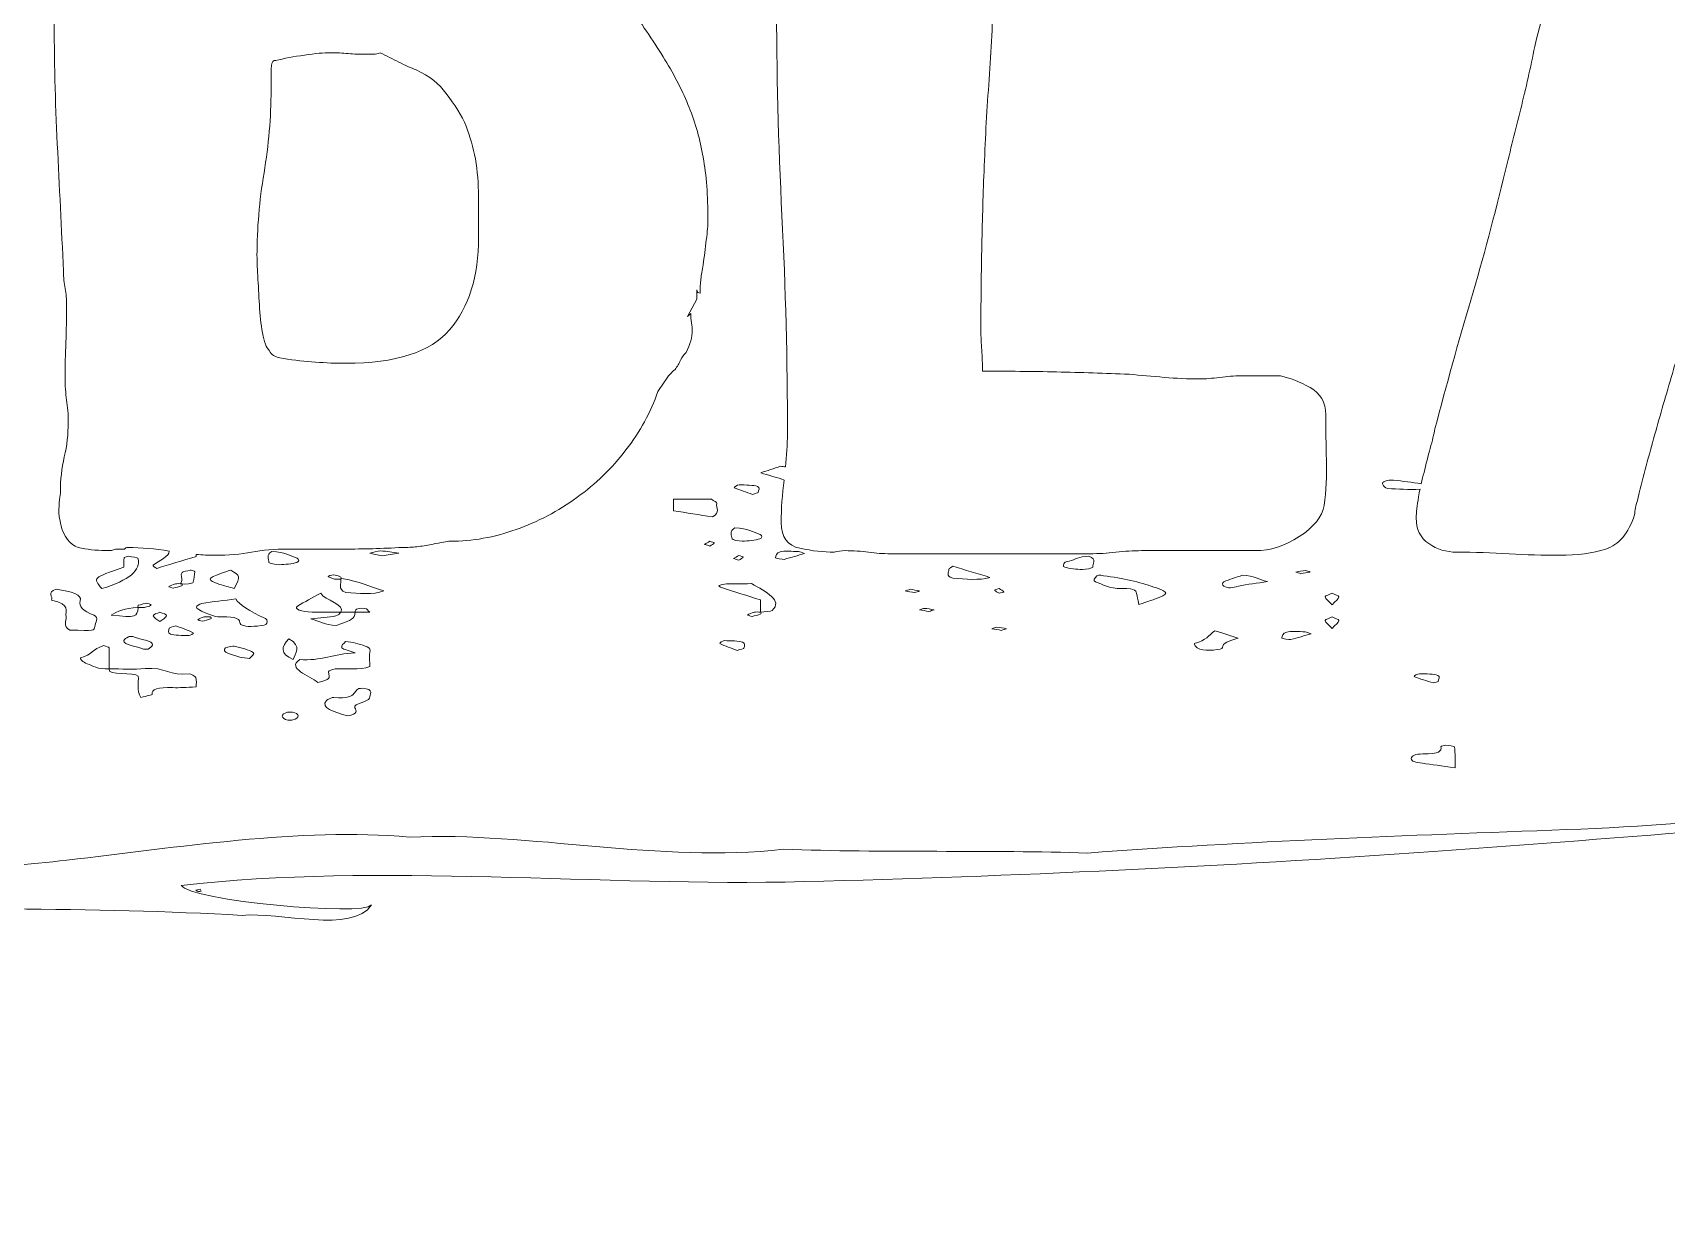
# Model space of a CAD drawing. Header units: inches. Extents: x 67 to 1013, y -929 to -151.
# Drawn here: x 271.4 to 534.1, y -473.8 to -285.7 of the extents above; entities that cross this region are included whole.
import ezdxf

# ---------------------------------------------------------------- set-up
doc = ezdxf.new("R2010")
doc.units = ezdxf.units.IN
doc.header["$MEASUREMENT"] = 0
doc.layers.add('Layer 1', color=7, linetype='Continuous')

# ---------------------------------------------------------------- blocks, each defined once
blk = doc.blocks.new('block 4')
at = {"layer": 'Layer 1', "lineweight": 0}
for points, knots in [([(1012.5, -629.96), (1011.78, -626.87), (1009, -625.78), (1007.72, -622.73), (1003.47, -612.53), (999.82, -602.16), (995.98, -591.85), (994.46, -587.78), (992.94, -583.67), (992.43, -579.44), (991.95, -575.42), (992.4, -571.38), (992.85, -567.37), (994.36, -553.92), (995.87, -540.48), (997.38, -527.04), (998.61, -516.02), (999.83, -504.79), (996.82, -493.98), (994.38, -485.2), (989.21, -476.99), (986.76, -468.2), (984.31, -459.42), (985.12, -449.28), (993.08, -442.78), (986.86, -441.22), (985.48, -433.43), (990.93, -430.6), (985.17, -433.14), (980.2, -426.06), (980.72, -420.92), (981.23, -415.78), (981.92, -408.91), (975.68, -407.18), (963.5, -403.83), (960.82, -402.1), (945.95, -403.35), (930.23, -404.68), (914.3, -404.93), (898.63, -406.33), (898.4, -406.35), (898.15, -406.37), (897.92, -406.39), (898.18, -406.67), (898.19, -406.97), (897.77, -407.33), (897.53, -407.53), (896.61, -407.88), (896.32, -407.86), (890.79, -407.46), (893.08, -409.38), (890.63, -409.31), (888.2, -409.24), (889.18, -408.28), (889.28, -407.71), (889.32, -407.45), (890, -407.26), (890.69, -407.06), (870.16, -409.03), (848.07, -411.4), (828.09, -410.04), (803.21, -410.88), (776.37, -405.82), (751.09, -408.07), (730.82, -407.48), (707.94, -407.98), (688.48, -407.47), (655.62, -409.38), (622.65, -410.27), (589.72, -411.23), (558.66, -412.13), (527.84, -415.18), (496.66, -417.37), (462.99, -419.74), (429.22, -421.35), (395.43, -422.2), (363.04, -423.02), (326.98, -419.13), (295.25, -422.81), (296.63, -425.24), (324.65, -427.84), (325.87, -425.93), (322.81, -430.62), (311.11, -427.02), (305.05, -427.63), (281.5, -426.27), (254.71, -426.52), (230.16, -426.72), (213.32, -424.58), (195.42, -426.19), (178.66, -424.55), (174.75, -422.97), (169.22, -429.65), (166.38, -425.74), (162.03, -426.11), (159.04, -427.81), (155.36, -428.85), (150.56, -430.2), (148.48, -434.78), (142.94, -435.87), (135.78, -439.18), (128.67, -441.45), (127.27, -447.88), (127.13, -449.83), (126.44, -451.3), (124.54, -453.11), (127.14, -456.8), (123.5, -497.14), (121.03, -499.45), (116.43, -509.11), (107.6, -517.24), (103.39, -527.02), (98.81, -537.63), (96.21, -549.16), (92.57, -560.02), (96.55, -560.09), (97.08, -564.42), (98.21, -567.4), (99.86, -571.75), (105.03, -574.61), (108.71, -578.13), (112.39, -581.65), (114.24, -587.53), (109.63, -590.3), (107.32, -591.69), (104.06, -591.81), (101.74, -593.18), (97.32, -595.8), (98.49, -601.15), (96.65, -605.23), (94.41, -610.21), (88.61, -613.75), (85.91, -618.62), (82.76, -624.32), (82.66, -629.52), (76.58, -634.31), (72.6, -637.82), (71.41, -641.99), (67.43, -645.04), (69.76, -645.61), (68.74, -647.95), (71.54, -648.5), (71.49, -657.58), (86.7, -655.19), (94.76, -658.1), (103.45, -660.02), (113.04, -662.9), (122.11, -662.52), (122.11, -662.52), (122.7, -663.22), (122.7, -663.22), (123.92, -664.68), (143.84, -665.11), (146.99, -665.5), (155.57, -666.57), (163.86, -667.13), (172.44, -667.79), (190.82, -669.2), (209.1, -670.89), (227.54, -671.8), (264.33, -673.61), (301.23, -673.78), (338.08, -672.98), (412.22, -671.37), (486.09, -665.79), (560.01, -661.39), (624.31, -657.56), (688.81, -654.57), (753.33, -655.83), (790.03, -656.55), (826.77, -658.64), (863.48, -657.11), (899.99, -655.58), (937.35, -651.45), (973.52, -647.1), (978.97, -646.97), (983.95, -647.41), (989.51, -647.54), (992.02, -647.09), (998.41, -652.03), (999.03, -648.37), (1002.67, -650.07), (1004.08, -646.55), (1007.87, -647.08), (1004.65, -642.86), (1011.05, -641.49), (1012.43, -638.11), (1010.37, -635.39), (1013.01, -632.17), (1012.5, -629.96)], [0, 0, 0, 0, 1, 1, 1, 2, 2, 2, 3, 3, 3, 4, 4, 4, 5, 5, 5, 6, 6, 6, 7, 7, 7, 8, 8, 8, 9, 9, 9, 10, 10, 10, 11, 11, 11, 12, 12, 12, 13, 13, 13, 14, 14, 14, 15, 15, 15, 16, 16, 16, 17, 17, 17, 18, 18, 18, 19, 19, 19, 20, 20, 20, 21, 21, 21, 22, 22, 22, 23, 23, 23, 24, 24, 24, 25, 25, 25, 26, 26, 26, 27, 27, 27, 28, 28, 28, 29, 29, 29, 30, 30, 30, 31, 31, 31, 32, 32, 32, 33, 33, 33, 34, 34, 34, 35, 35, 35, 36, 36, 36, 37, 37, 37, 38, 38, 38, 39, 39, 39, 40, 40, 40, 41, 41, 41, 42, 42, 42, 43, 43, 43, 44, 44, 44, 45, 45, 45, 46, 46, 46, 47, 47, 47, 48, 48, 48, 49, 49, 49, 50, 50, 50, 51, 51, 51, 52, 52, 52, 53, 53, 53, 54, 54, 54, 55, 55, 55, 56, 56, 56, 57, 57, 57, 58, 58, 58, 59, 59, 59, 60, 60, 60, 61, 61, 61, 62, 62, 62, 63, 63, 63, 63]), ([(297.61, -423.58), (297.75, -423.54), (297.9, -423.51), (298.31, -423.4), (298.34, -423.46), (298.41, -423.59), (298.49, -423.72), (298.13, -423.89), (297.88, -423.79), (297.61, -423.58)], [0, 0, 0, 0, 1, 1, 1, 2, 2, 2, 3, 3, 3, 3])]:
    blk.add_open_spline(points, degree=3, knots=knots, dxfattribs=at)
blk = doc.blocks.new('block 5')
at = {"layer": 'Layer 1', "lineweight": 0}
for points, knots in [([(922.82, -176.57), (922.86, -167.49), (910.98, -169.88), (904.68, -166.97), (897.9, -165.05), (890.41, -162.17), (883.32, -162.55), (883.32, -162.55), (882.87, -161.85), (882.87, -161.85), (881.91, -160.38), (866.35, -159.96), (863.89, -159.57), (857.2, -158.5), (850.72, -157.94), (844.02, -157.28), (829.67, -155.87), (815.39, -154.18), (800.99, -153.27), (772.25, -151.46), (743.44, -151.28), (714.66, -152.09), (691.28, -152.74), (667.94, -154.05), (644.62, -155.66), (646.28, -155.84), (647.06, -156.32), (648.08, -156.67), (648.45, -156.8), (648.43, -157.26), (648.06, -157.37), (647.3, -157.57), (646.2, -157.71), (645.2, -157.74), (644.67, -157.76), (643.56, -157.5), (643.57, -157.37), (643.57, -156.83), (643.1, -156.25), (643.86, -155.71), (609.66, -158.07), (575.51, -161.07), (541.34, -163.68), (491.12, -167.51), (440.75, -170.49), (390.36, -169.23), (361.7, -168.52), (333.01, -166.43), (304.34, -167.96), (275.82, -169.48), (246.65, -173.62), (218.4, -177.96), (214.14, -178.09), (210.26, -177.66), (205.91, -177.53), (203.95, -177.97), (198.96, -173.04), (198.48, -176.7), (195.63, -175), (194.53, -178.52), (191.58, -177.99), (194.09, -182.21), (189.09, -183.58), (188.02, -186.96), (189.62, -189.68), (187.56, -192.9), (187.96, -195.11), (188.52, -198.19), (190.69, -199.29), (191.69, -202.34), (195.01, -212.53), (197.86, -222.91), (200.86, -233.21), (201.33, -234.85), (201.8, -236.49), (202.22, -238.14), (203.21, -237.74), (204.2, -237.33), (205.28, -236.89), (207.37, -237.82), (206.35, -238.59), (206.72, -239.47), (205.58, -239.19), (204.69, -238.99), (203.87, -238.77), (203.33, -238.63), (202.85, -238.45), (202.25, -238.25), (202.87, -240.68), (203.4, -243.13), (203.63, -245.63), (204, -249.64), (203.65, -253.69), (203.3, -257.7), (202.12, -271.14), (200.95, -284.59), (199.77, -298.03), (198.81, -309.05), (197.85, -320.27), (200.2, -331.08), (202.11, -339.87), (206.15, -348.08), (208.06, -356.87), (209.97, -365.65), (209.34, -375.79), (203.12, -382.28), (207.98, -383.85), (209.06, -391.64), (204.81, -394.47), (209.3, -391.93), (213.18, -399.01), (212.78, -404.15), (212.38, -409.29), (211.84, -416.16), (216.71, -417.88), (226.23, -421.24), (228.32, -422.97), (239.93, -421.72), (252.21, -420.39), (264.65, -420.13), (276.89, -418.74), (294.6, -416.73), (314.34, -413.49), (331.98, -415.03), (351.41, -414.19), (372.37, -419.25), (392.11, -416.99), (407.94, -417.58), (425.81, -417.09), (441.01, -417.6), (466.67, -415.69), (492.42, -414.79), (518.13, -413.84), (542.39, -412.94), (566.46, -409.89), (590.81, -407.7), (617.11, -405.33), (643.48, -403.72), (669.87, -402.87), (695.17, -402.05), (723.33, -405.94), (748.11, -402.26), (747.03, -399.83), (725.15, -397.22), (724.2, -399.13), (726.58, -394.45), (735.72, -398.04), (740.45, -397.44), (758.84, -398.8), (779.77, -398.55), (798.94, -398.35), (812.09, -400.49), (826.07, -398.88), (839.16, -400.52), (842.21, -402.1), (846.53, -395.42), (848.75, -399.33), (852.15, -398.96), (854.49, -397.25), (857.36, -396.22), (861.1, -394.86), (862.73, -390.29), (867.06, -389.2), (872.65, -385.89), (878.2, -383.61), (879.3, -377.19), (879.4, -375.23), (879.95, -373.76), (881.43, -371.96), (879.4, -368.27), (882.24, -327.93), (884.17, -325.62), (887.76, -315.96), (894.66, -307.83), (897.95, -298.04), (901.52, -287.43), (903.56, -275.91), (906.39, -265.05), (903.29, -264.98), (902.87, -260.65), (901.99, -257.67), (900.7, -253.31), (896.66, -250.46), (893.79, -246.94), (890.92, -243.42), (889.47, -237.54), (893.07, -234.76), (894.88, -233.37), (897.42, -233.26), (899.23, -231.89), (902.69, -229.27), (901.77, -223.92), (903.21, -219.83), (904.96, -214.85), (909.49, -211.32), (911.59, -206.44), (914.05, -200.74), (914.14, -195.54), (918.88, -190.76), (921.99, -187.25), (922.92, -183.08), (926.03, -180.02), (924.21, -179.45), (925, -177.12), (922.82, -176.57)], [0, 0, 0, 0, 1, 1, 1, 2, 2, 2, 3, 3, 3, 4, 4, 4, 5, 5, 5, 6, 6, 6, 7, 7, 7, 8, 8, 8, 9, 9, 9, 10, 10, 10, 11, 11, 11, 12, 12, 12, 13, 13, 13, 14, 14, 14, 15, 15, 15, 16, 16, 16, 17, 17, 17, 18, 18, 18, 19, 19, 19, 20, 20, 20, 21, 21, 21, 22, 22, 22, 23, 23, 23, 24, 24, 24, 25, 25, 25, 26, 26, 26, 27, 27, 27, 28, 28, 28, 29, 29, 29, 30, 30, 30, 31, 31, 31, 32, 32, 32, 33, 33, 33, 34, 34, 34, 35, 35, 35, 36, 36, 36, 37, 37, 37, 38, 38, 38, 39, 39, 39, 40, 40, 40, 41, 41, 41, 42, 42, 42, 43, 43, 43, 44, 44, 44, 45, 45, 45, 46, 46, 46, 47, 47, 47, 48, 48, 48, 49, 49, 49, 50, 50, 50, 51, 51, 51, 52, 52, 52, 53, 53, 53, 54, 54, 54, 55, 55, 55, 56, 56, 56, 57, 57, 57, 58, 58, 58, 59, 59, 59, 60, 60, 60, 61, 61, 61, 62, 62, 62, 63, 63, 63, 64, 64, 64, 65, 65, 65, 66, 66, 66, 67, 67, 67, 68, 68, 68, 68]), ([(372.95, -341.87), (372.95, -341.87), (371.94, -343.38), (371.94, -343.38), (370.77, -346.73), (369.06, -349.86), (366.8, -352.79), (364.54, -355.72), (361.91, -358.27), (358.89, -360.44), (355.88, -362.62), (352.62, -364.34), (349.11, -365.59), (345.6, -366.84), (342.08, -367.47), (338.57, -367.47), (338.23, -367.47), (337.86, -367.51), (337.44, -367.6), (337.02, -367.68), (336.39, -367.81), (335.56, -367.97), (334.72, -368.14), (333.93, -368.27), (333.17, -368.35), (332.42, -368.44), (331.62, -368.47), (330.79, -368.47), (327.61, -368.64), (324.51, -368.73), (321.5, -368.73), (321.5, -368.73), (312.47, -368.73), (312.47, -368.73), (310.29, -368.73), (308.33, -368.9), (306.57, -369.23), (304.81, -369.56), (302.85, -369.73), (300.68, -369.73), (299.67, -369.73), (298.66, -369.67), (297.65, -369.59), (297.65, -369.71), (297.66, -369.84), (297.66, -369.93), (295.39, -370.61), (293.32, -371.23), (291.35, -371.83), (291.21, -371.71), (290.56, -371.45), (290.74, -371.31), (291.66, -370.56), (293.43, -369.91), (293.31, -369.06), (291.08, -368.68), (288.85, -368.47), (286.62, -368.47), (286.45, -368.47), (286.28, -368.56), (286.12, -368.73), (286.12, -368.73), (285.11, -368.73), (285.11, -368.73), (284.78, -368.73), (284.53, -368.77), (284.36, -368.85), (284.19, -368.94), (283.94, -368.98), (283.61, -368.98), (282.11, -368.98), (280.64, -368.85), (279.22, -368.6), (277.79, -368.35), (276.75, -367.31), (276.08, -365.46), (275.74, -364.13), (275.58, -363.29), (275.58, -362.95), (275.58, -362.12), (275.62, -361.41), (275.7, -360.82), (275.79, -360.24), (275.83, -359.78), (275.83, -359.44), (275.83, -357.6), (276.04, -355.76), (276.46, -353.92), (276.87, -352.08), (277.09, -350.24), (277.09, -348.4), (277.09, -347.06), (277, -345.85), (276.83, -344.76), (276.67, -343.68), (276.58, -342.46), (276.58, -341.12), (276.58, -339.28), (276.62, -337.4), (276.71, -335.48), (276.79, -333.55), (276.83, -331.59), (276.83, -329.58), (276.83, -328.57), (276.75, -327.66), (276.58, -326.82), (276.41, -325.98), (276.33, -325.06), (276.33, -324.06), (276, -317.2), (275.66, -310.38), (275.33, -303.61), (274.99, -296.83), (274.83, -289.93), (274.83, -282.9), (274.83, -278.55), (274.99, -274.2), (275.33, -269.85), (275.66, -265.5), (275.91, -261.16), (276.08, -256.8), (276.25, -251.78), (276.29, -246.72), (276.21, -241.62), (276.12, -236.52), (276.08, -231.46), (276.08, -226.44), (276.08, -223.76), (276.12, -221.09), (276.21, -218.41), (276.29, -215.73), (276.33, -213.05), (276.33, -210.38), (276.33, -208.87), (276.12, -207.49), (275.7, -206.24), (275.29, -204.98), (275.08, -203.69), (275.08, -202.35), (275.08, -202.35), (275.08, -200.59), (275.08, -200.59), (275.08, -199.92), (275.16, -199.33), (275.33, -198.83), (275.33, -197.16), (275.62, -195.66), (276.21, -194.32), (276.79, -192.98), (278, -192.06), (279.85, -191.56), (281.18, -190.89), (282.27, -190.55), (283.11, -190.55), (284.11, -190.22), (285.11, -190.05), (286.12, -190.05), (286.12, -190.05), (288.63, -190.05), (288.63, -190.05), (291.98, -190.05), (295.4, -190.3), (298.92, -190.8), (299.08, -190.8), (299.25, -190.85), (299.42, -190.93), (299.59, -191.01), (299.75, -191.05), (299.92, -191.05), (302.09, -190.55), (304.23, -190.22), (306.32, -190.05), (308.41, -189.88), (310.55, -189.8), (312.72, -189.8), (315.06, -189.8), (317.78, -189.84), (320.88, -189.92), (322.49, -189.97), (324.19, -190.1), (325.85, -190.19), (325.84, -190.18), (325.82, -190.17), (325.82, -190.16), (325.38, -189.57), (327.49, -189.32), (327.72, -188.92), (327.91, -188.59), (326.46, -188.16), (325.81, -187.76), (325.65, -187.66), (325.62, -187.45), (325.82, -187.39), (326.23, -187.26), (327.13, -187.07), (327.31, -187.12), (331.07, -188.08), (331.81, -188.97), (328.58, -190.23), (328.5, -190.26), (328.4, -190.29), (328.31, -190.32), (329.02, -190.36), (329.69, -190.37), (330.41, -190.43), (333.67, -190.68), (336.81, -191.05), (339.82, -191.56), (340.69, -191.7), (341.5, -191.86), (342.28, -192.03), (342.85, -191.63), (343.94, -191.27), (345.01, -190.97), (346.34, -190.59), (347.74, -190.68), (348.94, -191.1), (349.73, -191.38), (350.57, -191.64), (351.36, -191.9), (350.62, -192.16), (349.87, -192.42), (349.17, -192.67), (349.9, -192.95), (350.58, -193.21), (351.58, -193.59), (350.15, -193.68), (348.84, -193.9), (348.1, -193.77), (347.86, -193.73), (347.65, -193.67), (347.42, -193.61), (347.9, -193.93), (348.38, -194.25), (348.86, -194.57), (349.36, -194.9), (349.94, -195.24), (350.61, -195.57), (350.95, -195.91), (351.37, -196.24), (351.87, -196.58), (352.37, -196.91), (352.79, -197.24), (353.12, -197.58), (356.13, -199.59), (358.68, -201.59), (360.78, -203.6), (362.87, -205.61), (364.75, -208.29), (366.42, -211.63), (366.42, -212.13), (366.59, -212.72), (366.93, -213.39), (367.76, -215.4), (368.72, -217.36), (369.81, -219.29), (370.9, -221.21), (371.78, -223.09), (372.45, -224.93), (375.12, -232.29), (376.46, -239.82), (376.46, -247.52), (376.46, -252.87), (375.33, -258.14), (373.07, -263.33), (370.82, -268.51), (367.93, -273.36), (364.42, -277.88), (364.42, -277.88), (367.43, -281.65), (367.43, -281.65), (369.6, -284.66), (371.48, -287.46), (373.07, -290.05), (374.66, -292.65), (375.96, -295.2), (376.96, -297.71), (377.97, -300.22), (378.72, -302.89), (379.22, -305.74), (379.72, -308.58), (379.98, -311.93), (379.98, -315.78), (379.98, -316.61), (379.89, -317.7), (379.72, -319.04), (379.55, -320.38), (379.39, -321.72), (379.22, -323.05), (379.05, -323.89), (378.93, -324.65), (378.85, -325.31), (378.76, -325.98), (378.72, -326.74), (378.72, -327.57), (378.38, -327.57), (378.22, -327.41), (378.22, -327.07), (378.22, -327.07), (378.22, -328.57), (378.22, -328.57), (378.22, -328.57), (376.71, -331.33), (376.71, -331.33), (376.71, -331.33), (377.21, -330.83), (377.21, -330.83), (377.21, -331.33), (377.25, -331.84), (377.34, -332.34), (377.42, -332.84), (377.46, -333.26), (377.46, -333.59), (377.46, -334.6), (377.13, -335.77), (376.46, -337.11), (376.13, -337.44), (375.83, -337.86), (375.58, -338.36), (375.33, -338.86), (375.04, -339.37), (374.7, -339.87), (374.2, -340.2), (373.61, -340.87), (372.95, -341.87)], [0, 0, 0, 0, 1, 1, 1, 2, 2, 2, 3, 3, 3, 4, 4, 4, 5, 5, 5, 6, 6, 6, 7, 7, 7, 8, 8, 8, 9, 9, 9, 10, 10, 10, 11, 11, 11, 12, 12, 12, 13, 13, 13, 14, 14, 14, 15, 15, 15, 16, 16, 16, 17, 17, 17, 18, 18, 18, 19, 19, 19, 20, 20, 20, 21, 21, 21, 22, 22, 22, 23, 23, 23, 24, 24, 24, 25, 25, 25, 26, 26, 26, 27, 27, 27, 28, 28, 28, 29, 29, 29, 30, 30, 30, 31, 31, 31, 32, 32, 32, 33, 33, 33, 34, 34, 34, 35, 35, 35, 36, 36, 36, 37, 37, 37, 38, 38, 38, 39, 39, 39, 40, 40, 40, 41, 41, 41, 42, 42, 42, 43, 43, 43, 44, 44, 44, 45, 45, 45, 46, 46, 46, 47, 47, 47, 48, 48, 48, 49, 49, 49, 50, 50, 50, 51, 51, 51, 52, 52, 52, 53, 53, 53, 54, 54, 54, 55, 55, 55, 56, 56, 56, 57, 57, 57, 58, 58, 58, 59, 59, 59, 60, 60, 60, 61, 61, 61, 62, 62, 62, 63, 63, 63, 64, 64, 64, 65, 65, 65, 66, 66, 66, 67, 67, 67, 68, 68, 68, 69, 69, 69, 70, 70, 70, 71, 71, 71, 72, 72, 72, 73, 73, 73, 74, 74, 74, 75, 75, 75, 76, 76, 76, 77, 77, 77, 78, 78, 78, 79, 79, 79, 80, 80, 80, 81, 81, 81, 82, 82, 82, 83, 83, 83, 84, 84, 84, 85, 85, 85, 86, 86, 86, 87, 87, 87, 88, 88, 88, 89, 89, 89, 90, 90, 90, 91, 91, 91, 92, 92, 92, 93, 93, 93, 94, 94, 94, 95, 95, 95, 96, 96, 96, 97, 97, 97, 98, 98, 98, 99, 99, 99, 100, 100, 100, 101, 101, 101, 102, 102, 102, 103, 103, 103, 104, 104, 104, 105, 105, 105, 106, 106, 106, 107, 107, 107, 108, 108, 108, 108]), ([(475.08, -366.72), (472.74, -368.23), (470.4, -368.98), (468.06, -368.98), (468.06, -368.98), (449.74, -368.98), (449.74, -368.98), (448.4, -368.98), (447.01, -369.06), (445.6, -369.23), (444.17, -369.4), (442.79, -369.48), (441.46, -369.48), (441.46, -369.48), (409.34, -369.48), (409.34, -369.48), (408.16, -369.48), (406.99, -369.4), (405.82, -369.23), (404.65, -369.06), (403.39, -368.98), (402.06, -368.98), (401.39, -368.98), (400.8, -369.06), (400.3, -369.23), (398.63, -369.23), (396.79, -369.02), (394.78, -368.6), (392.77, -368.19), (391.77, -366.81), (391.77, -364.46), (391.77, -362.23), (391.93, -359.96), (392.23, -357.65), (391.29, -357.23), (389.65, -356.86), (388.48, -356.46), (389.53, -356.12), (390.6, -355.77), (391.68, -355.41), (391.98, -355.44), (392.21, -355.49), (392.46, -355.53), (392.65, -353.72), (392.77, -351.92), (392.77, -350.16), (392.77, -338.45), (392.48, -326.78), (391.89, -315.15), (391.3, -303.52), (391.01, -291.85), (391.01, -280.14), (391.01, -276.29), (391.18, -272.4), (391.52, -268.47), (391.85, -264.54), (392.02, -260.57), (392.02, -256.55), (392.02, -253.88), (391.98, -251.24), (391.89, -248.65), (391.81, -246.05), (391.77, -243.42), (391.77, -240.74), (391.77, -235.39), (391.89, -230.12), (392.14, -224.93), (392.39, -219.75), (392.52, -214.56), (392.52, -209.37), (392.52, -209.37), (392.52, -208.37), (392.52, -208.37), (392.35, -208.2), (392.27, -208.04), (392.27, -207.87), (392.27, -207.7), (392.18, -207.45), (392.02, -207.11), (392.02, -206.61), (391.85, -206.03), (391.52, -205.36), (391.52, -205.36), (391.52, -203.35), (391.52, -203.35), (391.52, -202.01), (391.56, -200.8), (391.64, -199.71), (391.73, -198.63), (391.77, -197.41), (391.77, -196.07), (391.77, -194.06), (393.52, -192.56), (397.04, -191.56), (397.87, -191.22), (398.75, -191.01), (399.67, -190.93), (400.59, -190.85), (401.47, -190.72), (402.31, -190.55), (404.15, -190.39), (405.86, -190.3), (407.45, -190.3), (407.45, -190.3), (410.59, -190.3), (410.59, -190.3), (412.09, -190.3), (413.56, -190.34), (414.98, -190.43), (416.4, -190.51), (417.87, -190.55), (419.37, -190.55), (422.72, -190.55), (424.81, -191.22), (425.65, -192.56), (426.48, -193.9), (426.9, -195.24), (426.9, -196.58), (426.9, -198.58), (426.81, -200.63), (426.65, -202.72), (426.49, -204.7), (426.42, -206.72), (426.41, -208.77), (426.94, -208.78), (427.48, -208.8), (427.99, -208.8), (427.49, -209.06), (427.16, -209.43), (426.45, -209.53), (426.44, -209.53), (426.42, -209.53), (426.41, -209.53), (426.42, -210.57), (426.45, -211.6), (426.52, -212.63), (426.61, -213.81), (426.65, -215.06), (426.65, -216.4), (426.65, -216.4), (426.65, -257.31), (426.65, -257.31), (426.65, -258.98), (426.56, -260.65), (426.4, -262.32), (426.23, -264), (426.15, -265.67), (426.15, -267.34), (425.98, -269.69), (425.94, -271.86), (426.02, -273.87), (426.11, -275.88), (426.06, -277.88), (425.9, -279.89), (425.73, -284.75), (425.48, -289.47), (425.15, -294.07), (424.81, -298.67), (424.56, -303.32), (424.39, -308), (424.22, -312.18), (424.1, -316.4), (424.02, -320.67), (423.93, -324.94), (423.89, -329.24), (423.89, -333.59), (423.89, -334.6), (423.93, -335.64), (424.02, -336.73), (424.1, -337.82), (424.14, -338.95), (424.14, -340.12), (428.16, -340.12), (432.13, -340.16), (436.06, -340.24), (439.99, -340.33), (443.88, -340.46), (447.73, -340.62), (449.57, -340.79), (451.45, -340.96), (453.38, -341.12), (455.3, -341.29), (457.18, -341.37), (459.02, -341.37), (460.03, -341.37), (461.11, -341.29), (462.29, -341.12), (463.45, -340.96), (464.62, -340.87), (465.8, -340.87), (465.8, -340.87), (472.07, -340.87), (472.07, -340.87), (473.58, -341.21), (475.17, -341.83), (476.84, -342.75), (478.51, -343.68), (479.35, -345.14), (479.35, -347.14), (479.35, -349.49), (479.39, -351.91), (479.47, -354.42), (479.56, -356.93), (479.43, -359.36), (479.1, -361.7), (478.76, -363.54), (477.42, -365.21), (475.08, -366.72)], [0, 0, 0, 0, 1, 1, 1, 2, 2, 2, 3, 3, 3, 4, 4, 4, 5, 5, 5, 6, 6, 6, 7, 7, 7, 8, 8, 8, 9, 9, 9, 10, 10, 10, 11, 11, 11, 12, 12, 12, 13, 13, 13, 14, 14, 14, 15, 15, 15, 16, 16, 16, 17, 17, 17, 18, 18, 18, 19, 19, 19, 20, 20, 20, 21, 21, 21, 22, 22, 22, 23, 23, 23, 24, 24, 24, 25, 25, 25, 26, 26, 26, 27, 27, 27, 28, 28, 28, 29, 29, 29, 30, 30, 30, 31, 31, 31, 32, 32, 32, 33, 33, 33, 34, 34, 34, 35, 35, 35, 36, 36, 36, 37, 37, 37, 38, 38, 38, 39, 39, 39, 40, 40, 40, 41, 41, 41, 42, 42, 42, 43, 43, 43, 44, 44, 44, 45, 45, 45, 46, 46, 46, 47, 47, 47, 48, 48, 48, 49, 49, 49, 50, 50, 50, 51, 51, 51, 52, 52, 52, 53, 53, 53, 54, 54, 54, 55, 55, 55, 56, 56, 56, 57, 57, 57, 58, 58, 58, 59, 59, 59, 60, 60, 60, 61, 61, 61, 62, 62, 62, 63, 63, 63, 64, 64, 64, 65, 65, 65, 66, 66, 66, 67, 67, 67, 68, 68, 68, 69, 69, 69, 69]), ([(609.84, -368.1), (607.83, -368.69), (606.24, -368.98), (605.07, -368.98), (601.89, -368.98), (598.76, -369.02), (595.66, -369.1), (592.56, -369.19), (589.43, -369.23), (586.25, -369.23), (584.08, -369.23), (582.07, -368.31), (580.23, -366.47), (579.22, -365.13), (578.43, -363.83), (577.85, -362.58), (577.26, -361.32), (576.72, -359.94), (576.22, -358.44), (575.88, -358.1), (575.71, -357.6), (575.71, -356.93), (575.71, -356.27), (575.62, -355.76), (575.46, -355.43), (575.46, -354.76), (575.37, -354.17), (575.21, -353.67), (575.21, -353.67), (571.7, -341.37), (571.7, -341.37), (571.7, -341.04), (571.61, -340.49), (571.44, -339.74), (571.28, -338.99), (571.03, -338.2), (570.69, -337.36), (570.52, -337.36), (570.44, -337.19), (570.44, -336.86), (564.92, -337.02), (559.4, -337.11), (553.88, -337.11), (548.36, -337.11), (542.84, -337.27), (537.32, -337.61), (536.82, -337.78), (536.39, -337.86), (536.06, -337.86), (535.89, -338.03), (535.81, -338.2), (535.81, -338.36), (535.47, -339.03), (535.31, -339.53), (535.31, -339.87), (534.3, -343.22), (533.34, -346.52), (532.42, -349.78), (531.5, -353.04), (530.62, -356.35), (529.79, -359.69), (529.79, -359.69), (529.54, -360.7), (529.54, -360.7), (529.2, -361.7), (529.04, -362.54), (529.04, -363.21), (528.03, -366.22), (526.48, -368.06), (524.39, -368.73), (522.3, -369.4), (519.83, -369.73), (516.99, -369.73), (514.31, -369.73), (511.59, -369.65), (508.83, -369.48), (506.07, -369.31), (503.27, -369.23), (500.43, -369.23), (498.75, -369.23), (497.25, -368.77), (495.91, -367.85), (494.57, -366.93), (493.9, -365.55), (493.9, -363.71), (493.9, -362.87), (494.03, -361.74), (494.28, -360.32), (494.35, -359.9), (494.44, -359.51), (494.52, -359.11), (492.72, -359.18), (491, -359.11), (489.29, -358.98), (488.9, -358.94), (488.68, -358.58), (488.53, -358.36), (488.2, -357.9), (489.32, -357.55), (490.27, -357.65), (491.76, -357.8), (493.21, -358), (494.7, -358.22), (494.84, -357.59), (494.99, -356.99), (495.16, -356.43), (495.49, -355.09), (495.82, -353.79), (496.16, -352.54), (496.49, -351.29), (496.75, -350.24), (496.91, -349.4), (498.75, -342.38), (500.68, -335.48), (502.69, -328.7), (504.69, -321.92), (506.53, -315.02), (508.21, -308), (509.04, -304.65), (509.88, -301.31), (510.71, -297.96), (511.55, -294.61), (512.3, -291.27), (512.97, -287.92), (515.65, -277.05), (518.49, -266.26), (521.51, -255.55), (524.52, -244.84), (527.44, -234.13), (530.29, -223.42), (530.96, -221.09), (531.88, -218.57), (533.05, -215.9), (534.06, -212.55), (535.02, -209.29), (535.94, -206.11), (536.85, -202.93), (537.82, -199.67), (538.82, -196.32), (539.32, -194.65), (540.24, -193.4), (541.58, -192.56), (542.92, -191.72), (544.34, -191.14), (545.85, -190.8), (547.19, -190.47), (548.52, -190.3), (549.86, -190.3), (549.86, -190.3), (553.13, -190.3), (553.13, -190.3), (555.97, -190.3), (559.06, -190.72), (562.41, -191.56), (565.92, -191.89), (568.1, -192.43), (568.94, -193.19), (569.77, -193.94), (570.52, -195.49), (571.2, -197.83), (571.36, -198.67), (571.53, -199.33), (571.7, -199.84), (571.86, -200.34), (572.11, -201.01), (572.45, -201.84), (573.12, -203.69), (573.53, -205.28), (573.7, -206.61), (573.7, -208.96), (573.87, -211.05), (574.21, -212.89), (574.54, -214.73), (574.96, -216.82), (575.46, -219.16), (576.13, -221.5), (576.8, -223.8), (577.47, -226.06), (578.14, -228.32), (578.64, -230.12), (578.97, -231.46), (579.81, -235.31), (580.61, -239.15), (581.36, -243), (582.11, -246.85), (582.99, -250.61), (583.99, -254.29), (584.83, -258.14), (585.79, -261.86), (586.88, -265.46), (587.97, -269.06), (589.01, -272.78), (590.02, -276.63), (591.35, -281.98), (592.78, -287.34), (594.28, -292.69), (595.79, -298.04), (597.29, -303.48), (598.8, -309), (599.47, -312.18), (600.18, -315.32), (600.93, -318.41), (601.69, -321.51), (602.56, -324.65), (603.57, -327.82), (604.07, -330), (604.65, -332.09), (605.32, -334.09), (605.99, -336.1), (606.66, -338.2), (607.33, -340.37), (608.17, -343.22), (608.92, -346.1), (609.59, -349.03), (610.26, -351.96), (611.01, -354.92), (611.85, -357.94), (611.85, -358.44), (612.01, -359.19), (612.35, -360.19), (612.52, -360.86), (612.64, -361.45), (612.73, -361.95), (612.81, -362.45), (612.85, -363.04), (612.85, -363.71), (612.85, -366.05), (611.85, -367.51), (609.84, -368.1)], [0, 0, 0, 0, 1, 1, 1, 2, 2, 2, 3, 3, 3, 4, 4, 4, 5, 5, 5, 6, 6, 6, 7, 7, 7, 8, 8, 8, 9, 9, 9, 10, 10, 10, 11, 11, 11, 12, 12, 12, 13, 13, 13, 14, 14, 14, 15, 15, 15, 16, 16, 16, 17, 17, 17, 18, 18, 18, 19, 19, 19, 20, 20, 20, 21, 21, 21, 22, 22, 22, 23, 23, 23, 24, 24, 24, 25, 25, 25, 26, 26, 26, 27, 27, 27, 28, 28, 28, 29, 29, 29, 30, 30, 30, 31, 31, 31, 32, 32, 32, 33, 33, 33, 34, 34, 34, 35, 35, 35, 36, 36, 36, 37, 37, 37, 38, 38, 38, 39, 39, 39, 40, 40, 40, 41, 41, 41, 42, 42, 42, 43, 43, 43, 44, 44, 44, 45, 45, 45, 46, 46, 46, 47, 47, 47, 48, 48, 48, 49, 49, 49, 50, 50, 50, 51, 51, 51, 52, 52, 52, 53, 53, 53, 54, 54, 54, 55, 55, 55, 56, 56, 56, 57, 57, 57, 58, 58, 58, 59, 59, 59, 60, 60, 60, 61, 61, 61, 62, 62, 62, 63, 63, 63, 64, 64, 64, 65, 65, 65, 66, 66, 66, 67, 67, 67, 68, 68, 68, 69, 69, 69, 70, 70, 70, 71, 71, 71, 72, 72, 72, 73, 73, 73, 74, 74, 74, 75, 75, 75, 76, 76, 76, 76]), ([(384.99, -358.4), (386.02, -358.42), (387.38, -358.44), (387.93, -358.65), (388.44, -358.85), (388.13, -359.29), (388.06, -359.62), (388.04, -359.71), (387.57, -359.79), (387.14, -359.93), (386.14, -359.58), (385.08, -359.24), (384.21, -358.86), (384.06, -358.8), (384.74, -358.39), (384.99, -358.4)], [0, 0, 0, 0, 1, 1, 1, 2, 2, 2, 3, 3, 3, 4, 4, 4, 5, 5, 5, 5]), ([(380.72, -363.57), (378.61, -363.23), (376.52, -362.9), (374.46, -362.57), (374.46, -362.57), (374.46, -360.71), (374.46, -360.71), (374.46, -360.71), (380.57, -360.71), (380.57, -360.71), (380.9, -360.97), (381.44, -361.19), (381.4, -361.4), (381.26, -362.11), (382.06, -362.86), (380.72, -363.57)], [0, 0, 0, 0, 1, 1, 1, 2, 2, 2, 3, 3, 3, 4, 4, 4, 5, 5, 5, 5]), ([(380.28, -368.24), (380.02, -368.16), (379.77, -368.07), (379.45, -367.97), (379.72, -367.81), (380, -367.65), (380.28, -367.48), (380.54, -367.57), (381.05, -367.67), (381.01, -367.73), (380.89, -367.91), (380.54, -368.07), (380.28, -368.24)], [0, 0, 0, 0, 1, 1, 1, 2, 2, 2, 3, 3, 3, 4, 4, 4, 4]), ([(384.33, -365.3), (386.46, -365.43), (387.23, -366), (388.37, -366.39), (388.74, -366.52), (388.72, -366.98), (388.35, -367.08), (387.59, -367.29), (386.49, -367.42), (385.49, -367.46), (384.96, -367.47), (383.86, -367.22), (383.86, -367.09), (383.86, -366.51), (383.3, -365.88), (384.33, -365.3)], [0, 0, 0, 0, 1, 1, 1, 2, 2, 2, 3, 3, 3, 4, 4, 4, 5, 5, 5, 5]), ([(286.06, -370.14), (286.07, -370.05), (286.68, -369.87), (286.82, -369.89), (287.37, -369.96), (288.25, -370.08), (288.29, -370.21), (288.87, -372.14), (286.86, -373.75), (282.49, -375.08), (281.02, -373.34), (281.02, -373.34), (286.02, -371.66), (286.02, -371.15), (285.98, -370.65), (286.06, -370.14)], [0, 0, 0, 0, 1, 1, 1, 2, 2, 2, 3, 3, 3, 4, 4, 4, 5, 5, 5, 5]), ([(309.38, -370.88), (309.38, -370.3), (308.82, -369.68), (309.85, -369.1), (311.98, -369.22), (312.75, -369.79), (313.89, -370.19), (314.26, -370.32), (314.24, -370.78), (313.87, -370.88), (313.11, -371.09), (312.01, -371.22), (311.02, -371.25), (310.49, -371.27), (309.38, -371.02), (309.38, -370.88)], [0, 0, 0, 0, 1, 1, 1, 2, 2, 2, 3, 3, 3, 4, 4, 4, 5, 5, 5, 5]), ([(327.63, -369.82), (326.76, -369.64), (326.18, -369.51), (325.59, -369.38), (326.18, -369.25), (326.8, -369.01), (327.34, -369.03), (328.34, -369.06), (329.28, -369.25), (330.24, -369.38), (329.33, -369.54), (328.41, -369.69), (327.63, -369.82)], [0, 0, 0, 0, 1, 1, 1, 2, 2, 2, 3, 3, 3, 4, 4, 4, 4]), ([(385.67, -370.01), (385.54, -370.19), (385.2, -370.35), (384.94, -370.52), (384.68, -370.44), (384.42, -370.35), (384.11, -370.25), (384.38, -370.09), (384.66, -369.93), (384.94, -369.76), (385.2, -369.85), (385.71, -369.95), (385.67, -370.01)], [0, 0, 0, 0, 1, 1, 1, 2, 2, 2, 3, 3, 3, 4, 4, 4, 4]), ([(392.25, -370.38), (392.06, -370.43), (390.82, -370.2), (390.83, -370.12), (390.9, -369.79), (390.96, -369.34), (391.61, -369.17), (392.22, -369), (393.56, -369.1), (394.57, -369.12), (394.86, -369.13), (395.1, -369.28), (395.54, -369.42), (394.46, -369.75), (393.42, -370.09), (392.25, -370.38)], [0, 0, 0, 0, 1, 1, 1, 2, 2, 2, 3, 3, 3, 4, 4, 4, 5, 5, 5, 5]), ([(441.87, -371.65), (441.9, -371.77), (440.75, -372.03), (440.22, -372.01), (439.22, -371.98), (438.12, -371.84), (437.37, -371.63), (437, -371.53), (437.23, -371.17), (437.34, -370.92), (437.38, -370.83), (437.76, -370.72), (438.06, -370.66), (439.17, -370.43), (439.53, -369.86), (441.27, -369.89), (442.65, -370.44), (441.75, -371.07), (441.87, -371.65)], [0, 0, 0, 0, 1, 1, 1, 2, 2, 2, 3, 3, 3, 4, 4, 4, 5, 5, 5, 6, 6, 6, 6]), ([(295.33, -373.24), (295.33, -373), (295.16, -372.74), (295.39, -372.52), (295.56, -372.35), (296.22, -372.23), (296.71, -372.11), (296.76, -372.1), (297.43, -372.27), (297.43, -372.36), (297.42, -372.93), (297.34, -373.5), (297.2, -374.07), (297.18, -374.16), (296.74, -374.27), (296.43, -374.31), (295.34, -374.45), (295.04, -374.32), (295.3, -373.95), (295.46, -373.73), (295.33, -373.48), (295.33, -373.24)], [0, 0, 0, 0, 1, 1, 1, 2, 2, 2, 3, 3, 3, 4, 4, 4, 5, 5, 5, 6, 6, 6, 7, 7, 7, 7]), ([(301.64, -372.64), (302.14, -372.46), (302.69, -372.3), (303.22, -372.12), (304.82, -373.04), (304.84, -373.04), (303.79, -375.06), (302.93, -374.82), (302.14, -374.64), (301.47, -374.42), (299.34, -373.71), (299.43, -373.44), (301.64, -372.64)], [0, 0, 0, 0, 1, 1, 1, 2, 2, 2, 3, 3, 3, 4, 4, 4, 4]), ([(321.73, -375.72), (320.26, -375.07), (321.16, -374.33), (320.91, -373.53), (320.9, -373.54), (320.9, -373.54), (320.9, -373.55), (320.72, -373.6), (320.24, -373.56), (319.89, -373.56), (319.54, -373.41), (318.78, -373.18), (318.88, -373.12), (319.7, -372.66), (320.37, -372.98), (320.91, -373.22), (321.02, -373.28), (321.02, -373.38), (320.97, -373.46), (324.04, -373.89), (325.49, -374.83), (327.83, -375.42), (326.1, -376.21), (323.82, -375.76), (321.73, -375.72)], [0, 0, 0, 0, 1, 1, 1, 2, 2, 2, 3, 3, 3, 4, 4, 4, 5, 5, 5, 6, 6, 6, 7, 7, 7, 8, 8, 8, 8]), ([(419.35, -373.4), (418.07, -373), (418.82, -372.48), (418.74, -372.02), (418.7, -371.82), (419.21, -371.61), (419.36, -371.49), (421.29, -372.07), (423.31, -372.68), (425.33, -373.28), (423.59, -373.8), (421.47, -373.57), (419.35, -373.4)], [0, 0, 0, 0, 1, 1, 1, 2, 2, 2, 3, 3, 3, 4, 4, 4, 4]), ([(451.81, -376.8), (451.3, -376.98), (450.73, -377.15), (449.31, -377.62), (449.11, -376.76), (448.99, -376.4), (448.95, -376.05), (448.89, -375.53), (448.9, -375.03), (446.63, -375.07), (444.3, -375.12), (443.58, -374.4), (442.3, -373.99), (441.83, -373.84), (442.23, -373.32), (442.56, -373.01), (442.83, -372.75), (443.37, -372.99), (444.17, -373.1), (447.33, -373.52), (449.88, -374.17), (452.15, -374.98), (454.16, -375.69), (454.16, -375.94), (451.81, -376.8)], [0, 0, 0, 0, 1, 1, 1, 2, 2, 2, 3, 3, 3, 4, 4, 4, 5, 5, 5, 6, 6, 6, 7, 7, 7, 8, 8, 8, 8]), ([(465.32, -374.7), (464.35, -374.92), (463.62, -375.11), (462.97, -374.69), (462.67, -374.5), (462.62, -374.15), (462.96, -373.99), (463.8, -373.6), (464.93, -373.28), (465.96, -372.93), (467.86, -373.02), (468.53, -373.62), (469.97, -373.96), (468.38, -374.2), (466.71, -374.39), (465.32, -374.7)], [0, 0, 0, 0, 1, 1, 1, 2, 2, 2, 3, 3, 3, 4, 4, 4, 5, 5, 5, 5]), ([(474.54, -372.42), (475.06, -372.33), (475.56, -372.22), (476.11, -372.18), (476.3, -372.17), (476.61, -372.33), (476.87, -372.42), (476.37, -372.51), (475.86, -372.6), (475.37, -372.69), (475.06, -372.59), (474.8, -372.5), (474.54, -372.42)], [0, 0, 0, 0, 1, 1, 1, 2, 2, 2, 3, 3, 3, 4, 4, 4, 4]), ([(276.73, -379.61), (276.53, -378.66), (277.63, -377.6), (274.38, -376.95), (274.73, -376.37), (273.6, -375.72), (275.13, -375.18), (277.61, -375.56), (279.4, -376.07), (279.03, -377.04), (278.7, -377.93), (279.44, -378.63), (281.2, -379.37), (282.13, -379.76), (281.4, -380.57), (281.36, -381.19), (281.31, -381.86), (281.28, -381.86), (277.36, -381.75), (276.12, -381.07), (276.88, -380.32), (276.73, -379.61)], [0, 0, 0, 0, 1, 1, 1, 2, 2, 2, 3, 3, 3, 4, 4, 4, 5, 5, 5, 6, 6, 6, 7, 7, 7, 7]), ([(295.29, -374.33), (295.47, -374.39), (295.47, -374.58), (295.3, -374.65), (294.94, -374.79), (294.43, -374.89), (293.98, -375.01), (293.71, -374.93), (293.21, -374.8), (293.26, -374.77), (293.53, -374.61), (293.88, -374.45), (294.32, -374.33), (294.52, -374.27), (295.12, -374.27), (295.29, -374.33)], [0, 0, 0, 0, 1, 1, 1, 2, 2, 2, 3, 3, 3, 4, 4, 4, 5, 5, 5, 5]), ([(390.33, -378.6), (390.17, -378.75), (389.08, -378.79), (388.43, -378.87), (388.43, -378.25), (388.43, -377.62), (388.43, -376.91), (386.37, -376.26), (384.17, -375.57), (382, -374.87), (381.82, -374.81), (381.81, -374.7), (381.71, -374.6), (383.25, -374.01), (385.36, -374.53), (386.98, -374.25), (389.36, -375.65), (392.08, -376.96), (390.33, -378.6)], [0, 0, 0, 0, 1, 1, 1, 2, 2, 2, 3, 3, 3, 4, 4, 4, 5, 5, 5, 6, 6, 6, 6]), ([(411.7, -375.46), (411.96, -375.37), (412.22, -375.29), (412.53, -375.19), (413.02, -375.27), (413.52, -375.36), (414.03, -375.46), (413.77, -375.54), (413.46, -375.71), (413.27, -375.69), (412.72, -375.65), (412.22, -375.54), (411.7, -375.46)], [0, 0, 0, 0, 1, 1, 1, 2, 2, 2, 3, 3, 3, 4, 4, 4, 4]), ([(426.1, -375.33), (426.06, -375.26), (426.57, -375.16), (426.83, -375.08), (427.09, -375.24), (427.44, -375.41), (427.56, -375.59), (427.6, -375.65), (427.09, -375.75), (426.83, -375.84), (426.57, -375.67), (426.23, -375.5), (426.1, -375.33)], [0, 0, 0, 0, 1, 1, 1, 2, 2, 2, 3, 3, 3, 4, 4, 4, 4]), ([(283.98, -379.35), (284.98, -378.76), (286.1, -378.23), (288.35, -378.11), (288.11, -379.73), (288.11, -379.73), (283.98, -379.35)], [0, 0, 0, 0, 1, 1, 1, 2, 2, 2, 2]), ([(289.37, -378.1), (289.14, -378.16), (288.56, -378.16), (288.39, -378.1), (288.21, -378.04), (288.35, -377.89), (288.35, -377.77), (288.81, -377.66), (289.5, -377.41), (289.69, -377.44), (291.09, -377.71), (290.13, -377.93), (289.37, -378.1)], [0, 0, 0, 0, 1, 1, 1, 2, 2, 2, 3, 3, 3, 4, 4, 4, 4]), ([(308.85, -380.88), (308.74, -381.01), (307.67, -381.09), (306.99, -381.14), (305.58, -381.25), (304.68, -380.95), (304.7, -380.58), (304.76, -379.69), (303.31, -379.57), (301.13, -379.62), (300.4, -379.63), (297.59, -378.36), (297.7, -378.08), (297.78, -377.86), (298.07, -377.55), (298.56, -377.47), (300.31, -377.19), (302.19, -376.99), (304.05, -376.75), (304.49, -377.64), (306.21, -378.68), (308.8, -379.89), (309.29, -380.12), (309.11, -380.56), (308.85, -380.88)], [0, 0, 0, 0, 1, 1, 1, 2, 2, 2, 3, 3, 3, 4, 4, 4, 5, 5, 5, 6, 6, 6, 7, 7, 7, 8, 8, 8, 8]), ([(323.26, -378.87), (323.18, -378.5), (323.41, -378.17), (324.8, -378.27), (325.18, -378.3), (325.33, -378.66), (325.59, -378.87), (325.59, -378.87), (323.26, -378.87), (323.26, -378.87), (323, -380.02), (323, -380.02), (320.16, -381.02), (318.32, -380.91), (317.59, -380.34), (316.09, -379.93), (317.56, -379.78), (318.93, -379.68), (320.14, -379.48), (320.6, -379.4), (320.68, -379.08), (320.93, -378.87), (319.39, -378.87), (317.84, -378.88), (316.3, -378.87), (314.63, -378.86), (313.3, -378.32), (313.98, -377.91), (315.09, -377.22), (316.37, -376.56), (317.7, -375.82), (318.3, -376.95), (321.79, -377.66), (320.93, -378.87), (320.93, -378.87), (323.26, -378.87), (323.26, -378.87)], [0, 0, 0, 0, 1, 1, 1, 2, 2, 2, 3, 3, 3, 4, 4, 4, 5, 5, 5, 6, 6, 6, 7, 7, 7, 8, 8, 8, 9, 9, 9, 10, 10, 10, 11, 11, 11, 12, 12, 12, 12]), ([(415.53, -378.76), (415.04, -378.67), (414.54, -378.58), (414.03, -378.49), (414.29, -378.41), (414.6, -378.24), (414.8, -378.26), (415.34, -378.29), (415.84, -378.41), (416.36, -378.49), (416.1, -378.58), (415.84, -378.66), (415.53, -378.76)], [0, 0, 0, 0, 1, 1, 1, 2, 2, 2, 3, 3, 3, 4, 4, 4, 4]), ([(480.36, -377.69), (479.79, -377.06), (479.3, -376.74), (479.27, -376.41), (479.26, -376.22), (479.97, -376.03), (480.36, -375.84), (480.75, -376.03), (481.47, -376.22), (481.45, -376.41), (481.42, -376.74), (480.94, -377.06), (480.36, -377.69)], [0, 0, 0, 0, 1, 1, 1, 2, 2, 2, 3, 3, 3, 4, 4, 4, 4]), ([(290.76, -379.45), (290.7, -379.27), (291.45, -379.06), (291.84, -378.87), (292.23, -379.06), (292.98, -379.27), (292.92, -379.45), (292.81, -379.77), (292.23, -380.08), (291.84, -380.39), (291.45, -380.08), (290.86, -379.77), (290.76, -379.45)], [0, 0, 0, 0, 1, 1, 1, 2, 2, 2, 3, 3, 3, 4, 4, 4, 4]), ([(299.96, -379.96), (299.6, -380.11), (299.08, -380.21), (298.63, -380.33), (298.36, -380.24), (297.87, -380.12), (297.91, -380.09), (298.19, -379.92), (298.53, -379.76), (298.97, -379.64), (299.18, -379.59), (299.78, -379.59), (299.95, -379.64), (300.12, -379.7), (300.13, -379.89), (299.96, -379.96)], [0, 0, 0, 0, 1, 1, 1, 2, 2, 2, 3, 3, 3, 4, 4, 4, 5, 5, 5, 5]), ([(388.4, -379.2), (388.04, -379.35), (387.52, -379.45), (387.07, -379.57), (386.8, -379.48), (386.31, -379.36), (386.36, -379.33), (386.63, -379.16), (386.98, -379), (387.42, -378.88), (387.62, -378.83), (388.22, -378.83), (388.39, -378.88), (388.56, -378.94), (388.57, -379.13), (388.4, -379.2)], [0, 0, 0, 0, 1, 1, 1, 2, 2, 2, 3, 3, 3, 4, 4, 4, 5, 5, 5, 5]), ([(480.36, -381.49), (479.79, -380.85), (479.3, -380.53), (479.27, -380.21), (479.26, -380.02), (479.97, -379.82), (480.36, -379.63), (480.75, -379.82), (481.47, -380.02), (481.45, -380.21), (481.42, -380.53), (480.94, -380.85), (480.36, -381.49)], [0, 0, 0, 0, 1, 1, 1, 2, 2, 2, 3, 3, 3, 4, 4, 4, 4]), ([(286.77, -382.82), (286.83, -382.78), (287.44, -382.75), (287.5, -382.79), (288.48, -383.27), (290.8, -383.44), (290.65, -384.17), (290.6, -384.38), (290.2, -384.59), (289.96, -384.8), (289.7, -384.81), (289.26, -384.86), (289.2, -384.83), (288.21, -384.35), (285.9, -384.18), (286.05, -383.44), (286.1, -383.23), (286.46, -383.02), (286.77, -382.82)], [0, 0, 0, 0, 1, 1, 1, 2, 2, 2, 3, 3, 3, 4, 4, 4, 5, 5, 5, 6, 6, 6, 6]), ([(293.33, -381.44), (293.34, -381.35), (293.82, -381.26), (294.42, -381.07), (295.36, -381.43), (296.37, -381.77), (297.18, -382.17), (297.35, -382.25), (296.71, -382.65), (296.5, -382.64), (295.47, -382.62), (294.11, -382.61), (293.54, -382.4), (293.02, -382.21), (293.28, -381.77), (293.33, -381.44)], [0, 0, 0, 0, 1, 1, 1, 2, 2, 2, 3, 3, 3, 4, 4, 4, 5, 5, 5, 5]), ([(313.29, -386.47), (311.01, -385.49), (311.4, -384.49), (312.56, -383.14), (314.8, -384.4), (313.56, -385.47), (313.29, -386.47)], [0, 0, 0, 0, 1, 1, 1, 2, 2, 2, 2]), ([(314.34, -386.49), (317.68, -386.75), (319.85, -385.6), (323.22, -385.39), (322.44, -385.11), (321.36, -384.88), (321.12, -384.58), (320.87, -384.28), (321.45, -383.91), (321.67, -383.57), (322.21, -383.65), (322.9, -383.7), (323.28, -383.83), (324.26, -384.18), (325.74, -384.41), (325.63, -385.03), (325.47, -385.9), (325.59, -386.78), (325.59, -387.61), (323.89, -388.23), (321.81, -387.86), (320.04, -388), (319.57, -388.04), (318.93, -388.31), (318.95, -388.46), (319.16, -389.63), (319.26, -389.65), (317.22, -390.19), (315.92, -388.97), (312.12, -387.98), (314.34, -386.49)], [0, 0, 0, 0, 1, 1, 1, 2, 2, 2, 3, 3, 3, 4, 4, 4, 5, 5, 5, 6, 6, 6, 7, 7, 7, 8, 8, 8, 9, 9, 9, 10, 10, 10, 10]), ([(385.78, -384.66), (385.76, -384.75), (385.29, -384.83), (384.68, -385.03), (383.74, -384.67), (382.73, -384.32), (381.92, -383.93), (381.76, -383.85), (382.39, -383.45), (382.6, -383.45), (383.63, -383.47), (384.99, -383.48), (385.56, -383.69), (386.09, -383.89), (385.82, -384.33), (385.78, -384.66)], [0, 0, 0, 0, 1, 1, 1, 2, 2, 2, 3, 3, 3, 4, 4, 4, 5, 5, 5, 5]), ([(427.17, -381.8), (426.68, -381.71), (426.17, -381.62), (425.67, -381.53), (425.93, -381.45), (426.24, -381.28), (426.43, -381.29), (426.98, -381.33), (427.48, -381.45), (427.99, -381.53), (427.74, -381.61), (427.48, -381.7), (427.17, -381.8)], [0, 0, 0, 0, 1, 1, 1, 2, 2, 2, 3, 3, 3, 4, 4, 4, 4]), ([(462.77, -384.57), (462.8, -384.95), (460.09, -385.14), (459.12, -384.81), (458.5, -384.59), (458, -383.97), (458.34, -383.87), (460.12, -383.38), (460.47, -382.69), (461.51, -381.85), (463.12, -382.37), (464.18, -382.71), (465.27, -383.05), (463.82, -383.45), (462.71, -383.85), (462.77, -384.57)], [0, 0, 0, 0, 1, 1, 1, 2, 2, 2, 3, 3, 3, 4, 4, 4, 5, 5, 5, 5]), ([(473.71, -383.29), (473.52, -383.33), (472.28, -383.11), (472.3, -383.03), (472.36, -382.7), (472.43, -382.25), (473.07, -382.07), (473.68, -381.91), (475.02, -382.01), (476.04, -382.03), (476.32, -382.04), (476.56, -382.19), (477, -382.33), (475.92, -382.66), (474.88, -383), (473.71, -383.29)], [0, 0, 0, 0, 1, 1, 1, 2, 2, 2, 3, 3, 3, 4, 4, 4, 5, 5, 5, 5]), ([(297.66, -390.89), (296.08, -390.94), (294.99, -391.04), (293.93, -391.01), (291.46, -390.94), (290.43, -391.26), (290.61, -392.07), (290.63, -392.19), (289.74, -392.33), (288.76, -392.6), (288.03, -391.38), (288.49, -390.27), (288.33, -389.15), (287.76, -388.38), (283.29, -389.2), (283.69, -387.99), (281.75, -388.07), (281.11, -387.5), (280.14, -387.16), (279.47, -386.93), (278.81, -386.32), (279.13, -386.22), (280.91, -385.68), (281.02, -384.81), (282.74, -384.25), (283.17, -384.4), (283.66, -384.49), (283.66, -384.58), (283.71, -385.71), (283.69, -386.85), (283.69, -387.98), (285.62, -387.98), (287.69, -388.13), (289.44, -387.95), (292.65, -387.62), (293.49, -389.18), (296.6, -388.8), (296.72, -388.78), (297.54, -389.16), (297.61, -389.38), (297.77, -389.85), (297.66, -390.33), (297.66, -390.89)], [0, 0, 0, 0, 1, 1, 1, 2, 2, 2, 3, 3, 3, 4, 4, 4, 5, 5, 5, 6, 6, 6, 7, 7, 7, 8, 8, 8, 9, 9, 9, 10, 10, 10, 11, 11, 11, 12, 12, 12, 13, 13, 13, 14, 14, 14, 14]), ([(306.25, -386.32), (305.73, -386.24), (305.09, -386.21), (304.7, -386.09), (303.39, -385.69), (301.64, -385.34), (302.39, -384.58), (302.81, -384.5), (303.62, -384.28), (303.77, -384.32), (304.91, -384.62), (306.19, -384.94), (306.86, -385.34), (307.23, -385.57), (306.49, -385.99), (306.25, -386.32)], [0, 0, 0, 0, 1, 1, 1, 2, 2, 2, 3, 3, 3, 4, 4, 4, 5, 5, 5, 5]), ([(493.55, -389.21), (493.44, -389.17), (494.16, -388.76), (494.44, -388.77), (495.46, -388.79), (496.83, -388.82), (497.36, -389.04), (497.85, -389.24), (497.51, -389.67), (497.41, -390), (497.38, -390.1), (496.92, -390.17), (496.65, -390.26), (495.6, -389.92), (494.5, -389.59), (493.55, -389.21)], [0, 0, 0, 0, 1, 1, 1, 2, 2, 2, 3, 3, 3, 4, 4, 4, 5, 5, 5, 5]), ([(325.52, -392.72), (325.44, -393.3), (322.84, -393.51), (323.2, -394.26), (323.42, -394.7), (323.75, -395.25), (322.05, -395.55), (319.84, -394.91), (317.53, -394.25), (318.64, -393.1), (318.83, -392.89), (319.58, -392.54), (319.81, -392.57), (324.29, -392.97), (322.44, -391.04), (324.42, -391.11), (326.39, -391.18), (325.6, -392.15), (325.52, -392.72)], [0, 0, 0, 0, 1, 1, 1, 2, 2, 2, 3, 3, 3, 4, 4, 4, 5, 5, 5, 6, 6, 6, 6]), ([(313.2, -396.19), (313.02, -396.23), (312.68, -396.21), (312.42, -396.21), (311.25, -395.99), (311.21, -395.24), (312.37, -394.96), (312.55, -394.92), (312.95, -394.91), (313.15, -394.94), (314.33, -395.15), (314.37, -395.91), (313.2, -396.19)], [0, 0, 0, 0, 1, 1, 1, 2, 2, 2, 3, 3, 3, 4, 4, 4, 4]), ([(500.15, -403.88), (497.91, -403.58), (496.42, -403.36), (494.89, -403.17), (493.78, -403.03), (493.11, -402.86), (493.11, -402.4), (493.1, -401.93), (493.82, -401.66), (494.95, -401.67), (497.63, -401.69), (498.04, -401.21), (497.86, -400.51), (497.84, -400.43), (498.44, -400.25), (498.61, -400.26), (499.16, -400.32), (500.07, -400.44), (500.08, -400.55), (500.19, -401.63), (500.15, -402.72), (500.15, -403.88)], [0, 0, 0, 0, 1, 1, 1, 2, 2, 2, 3, 3, 3, 4, 4, 4, 5, 5, 5, 6, 6, 6, 7, 7, 7, 7])]:
    blk.add_open_spline(points, degree=3, knots=knots, dxfattribs=at)
blk = doc.blocks.new('block 2')
at = {"layer": 'Layer 1', "lineweight": 0}
blk.add_open_spline([(341.08, -300.72), (340.41, -299.05), (339.32, -297.29), (337.82, -295.45), (336.81, -293.94), (335.22, -292.69), (333.05, -291.69), (332.21, -291.35), (331.29, -290.93), (330.29, -290.43), (329.28, -289.93), (328.28, -289.43), (327.27, -288.92), (326.94, -289.09), (326.56, -289.17), (326.15, -289.17), (326.15, -289.17), (325.02, -289.17), (325.02, -289.17), (324.01, -289.17), (323.05, -289.14), (322.13, -289.05), (321.21, -288.97), (320.25, -288.92), (319.25, -288.92), (318.24, -288.92), (316.86, -289.05), (315.1, -289.3), (313.35, -289.55), (311.8, -289.85), (310.46, -290.18), (310.12, -290.18), (309.96, -290.26), (309.96, -290.43), (309.79, -290.6), (309.71, -291.18), (309.71, -292.19), (309.71, -292.19), (309.71, -294.95), (309.71, -294.95), (309.71, -299.3), (309.33, -303.73), (308.58, -308.25), (307.83, -312.76), (307.45, -317.2), (307.45, -321.55), (307.45, -322.22), (307.49, -323.3), (307.58, -324.81), (307.66, -326.31), (307.74, -327.87), (307.83, -329.45), (307.91, -331.04), (308.08, -332.55), (308.33, -333.97), (308.58, -335.39), (308.96, -336.35), (309.46, -336.86), (309.62, -337.19), (309.83, -337.44), (310.09, -337.61), (310.34, -337.78), (310.88, -337.94), (311.72, -338.11), (315.23, -338.61), (318.57, -338.86), (321.75, -338.86), (329.79, -338.86), (335.34, -337.07), (338.44, -333.47), (341.54, -329.87), (343.08, -324.9), (343.08, -318.54), (343.08, -318.54), (343.08, -312.01), (343.08, -312.01), (343.08, -310), (342.92, -308), (342.58, -305.99), (342.25, -304.15), (341.74, -302.39), (341.08, -300.72)], degree=3, knots=[0, 0, 0, 0, 1, 1, 1, 2, 2, 2, 3, 3, 3, 4, 4, 4, 5, 5, 5, 6, 6, 6, 7, 7, 7, 8, 8, 8, 9, 9, 9, 10, 10, 10, 11, 11, 11, 12, 12, 12, 13, 13, 13, 14, 14, 14, 15, 15, 15, 16, 16, 16, 17, 17, 17, 18, 18, 18, 19, 19, 19, 20, 20, 20, 21, 21, 21, 22, 22, 22, 23, 23, 23, 24, 24, 24, 25, 25, 25, 26, 26, 26, 27, 27, 27, 27], dxfattribs=at)
at = {"layer": 'Layer 1'}
for name in ['block 5', 'block 4']:
    blk.add_blockref(name, (0, 0), dxfattribs=at)

msp = doc.modelspace()

# ---------------------------------------------------------------- block references
at = {"layer": 'Layer 1'}
msp.add_blockref('block 2', (0, 0), dxfattribs=at)

doc.saveas('drawing.dxf')
